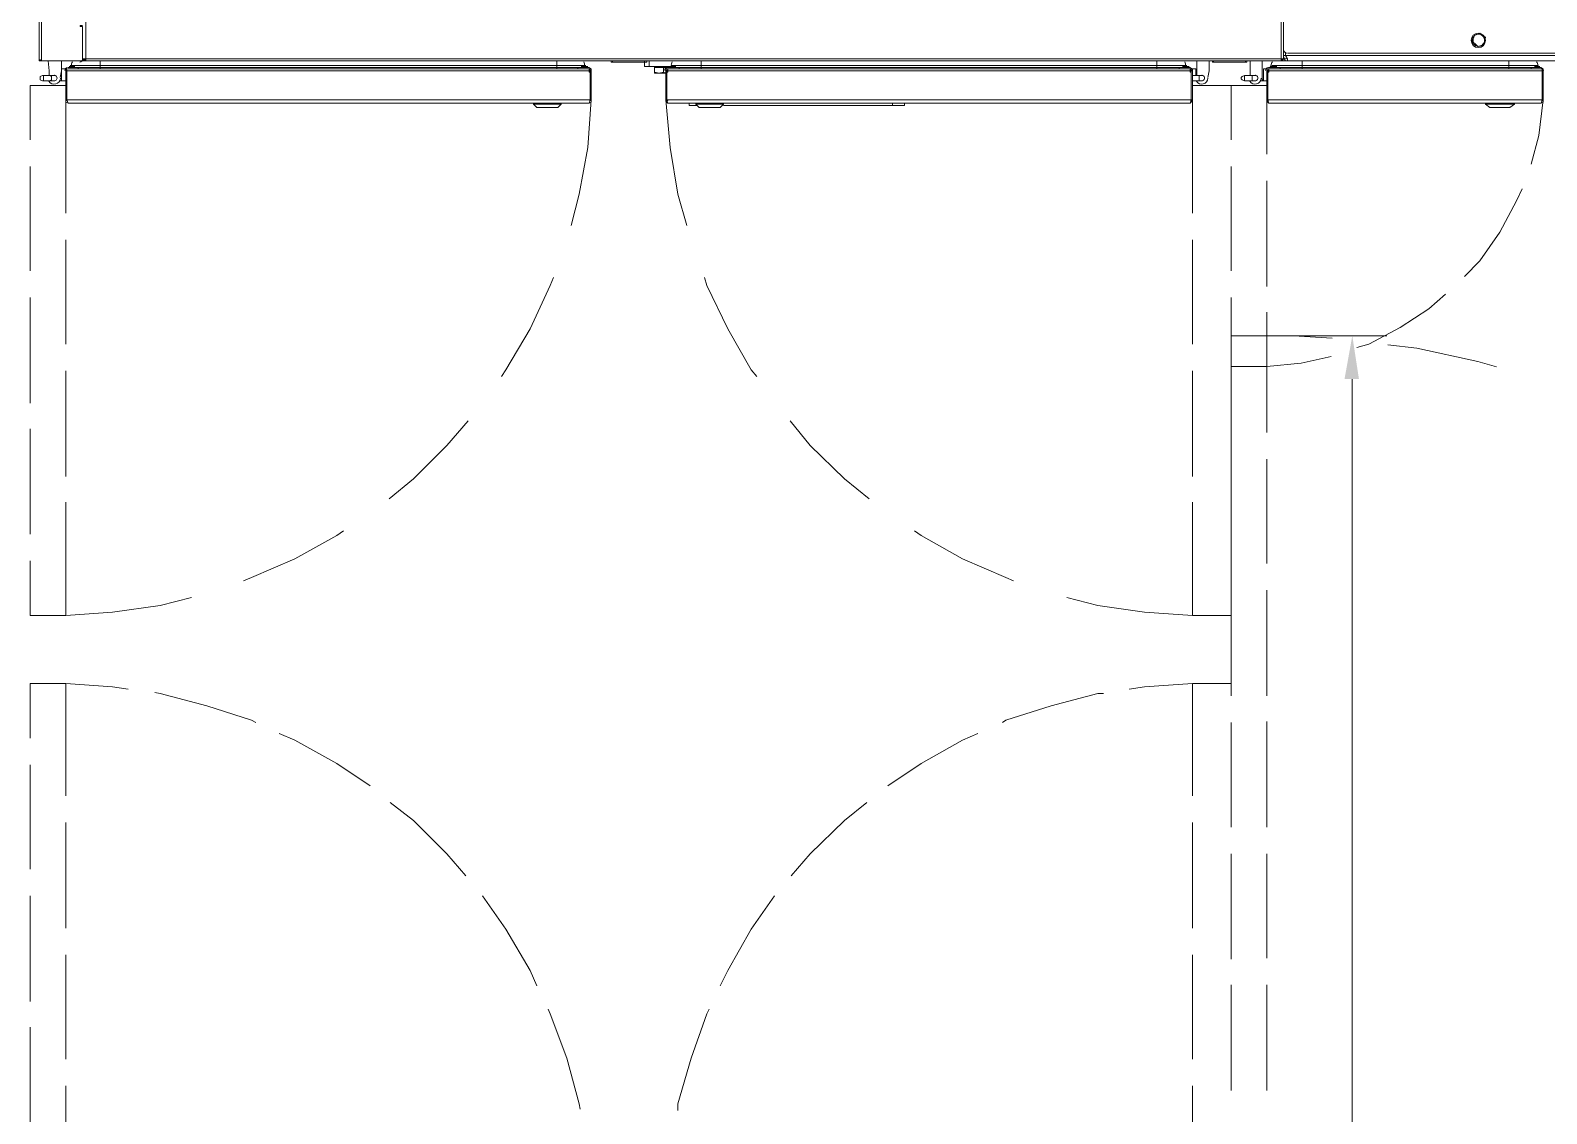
# Model space of a CAD drawing. Extents: x -3450 to 27857, y -1288 to 11880.
# Drawn here: x 25669 to 25841.9, y 619.1 to 742.6 of the extents above; entities that cross this region are included whole.
import ezdxf

# ---------------------------------------------------------------- set-up
doc = ezdxf.new("R2010")
doc.units = 0
doc.layers.add('188K-SM-03-F20-MECH-EQ-Y2257103$0$M-EQPM-AD', color=5, linetype='Continuous')

# ---------------------------------------------------------------- blocks, each defined once
blk = doc.blocks.new('188K-SM-03-F20-MECH-EQ-Y2257103$0$A$C9ea2c5c3')
at = {"lineweight": 13}
for points in [[(-83, 2338.3), (-127.3, 2338.3), (-127.3, 2276.2)], [(60.2, 2318), (24.7, 2326.9), (-28.5, 2334.5), (-83, 2338.3), (-83, 2209.1)], [(1201.4, 2209.1), (1201.4, 2338.3), (1148.2, 2334.5), (1093.8, 2326.9), (1058.3, 2318)], [(1201.4, 2338.3), (1242, 2338.3), (1242, 2276.2)], [(233.7, 2242), (226.1, 2247.1), (179.2, 2273.7), (129.8, 2295.2), (121, 2299)], [(998.8, 2299), (989.9, 2295.2), (940.5, 2273.7), (892.4, 2247.1), (884.8, 2242)], [(-127.3, 2245.8), (-127.3, 2125.5)], [(1242, 2245.8), (1242, 2125.5)], [(375.6, 2116.6), (352.8, 2144.5), (313.5, 2182.5), (285.6, 2205.3)], [(832.8, 2205.3), (805, 2182.5), (767, 2144.5), (742.9, 2116.6)], [(-83, 2059.6), (-83, 2179.9)], [(1201.4, 2059.6), (1201.4, 2179.9)], [(-127.3, 2096.3), (-127.3, 1976)], [(1242, 2096.3), (1242, 1976)], [(473.1, 1953.2), (470.6, 1962.1), (446.5, 2011.5), (419.9, 2058.3), (413.6, 2065.9)], [(704.9, 2065.9), (699.8, 2058.3), (672, 2011.5), (649.2, 1962.1), (645.4, 1953.2)], [(-167.8, 1992.5), (-167.8, 2054.5), (-207.1, 2050.7), (-241.3, 2043.1)], [(-167.8, 2054.5), (-127.3, 2054.5)], [(-270.4, 2033), (-284.4, 2029.2), (-319.8, 2010.2), (-352.8, 1988.7), (-371.8, 1972.2)], [(-83, 1910.1), (-83, 2029.2)], [(1201.4, 1910.1), (1201.4, 2029.2)], [(-167.8, 1843), (-167.8, 1963.3)], [(-393.3, 1951.9), (-411, 1934.2), (-433.8, 1901.3), (-452.8, 1865.8), (-459.2, 1851.9)], [(-127.3, 1945.6), (-127.3, 1826.5)], [(1242, 1945.6), (1242, 1826.5)], [(517.4, 1750.5), (512.4, 1805), (503.5, 1858.2), (493.4, 1893.7)], [(625.1, 1893.7), (616.2, 1858.2), (606.1, 1805), (602.3, 1750.5)], [(-83, 1750.5), (-83, 1879.7)], [(1201.4, 1750.5), (1201.4, 1879.7)], [(-469.3, 1824), (-478.2, 1791.1), (-483.2, 1750.5)], [(-167.8, 1750.5), (-167.8, 1812.6)], [(-127.3, 1796.1), (-127.3, 1734.1), (-167.8, 1734.1)], [(1242, 1796.1), (1242, 1734.1), (1201.4, 1734.1)], [(-483.2, 1716.3), (-483.2, 1717.6), (-482, 1717.6), (-482, 1715.1), (-170.4, 1715.1), (-170.4, 1717.6), (-170.4, 1718.9), (-169.1, 1718.9), (-169.1, 1750.5), (-170.4, 1754.3), (-480.7, 1754.3), (-483.2, 1753.1), (-483.2, 1750.5)], [(-483.2, 1717.6), (-483.2, 1750.5), (-482, 1750.5), (-480.7, 1754.3)], [(-482, 1751.8), (-482, 1750.5)], [(-482, 1717.6), (-482, 1718.9), (-482, 1750.5), (-482, 1717.6), (-482, 1716.3)], [(-482, 1750.5), (-169.1, 1750.5)], [(-450.3, 1754.3), (-450.3, 1755.6)], [(-417.4, 1754.3), (-417.4, 1755.6)], [(-170.4, 1754.3), (-169.1, 1753.1), (-167.8, 1750.5)], [(-169.1, 1750.5), (-169.1, 1751.8)], [(-169.1, 1717.6), (-169.1, 1750.5), (-167.8, 1750.5), (-167.8, 1717.6)], [(-83, 1750.5), (-81.7, 1753.1), (-80.4, 1754.3), (-81.7, 1750.5)], [(516.2, 1717.6), (516.2, 1750.5), (516.2, 1718.9), (514.9, 1718.9), (514.9, 1717.6), (514.9, 1715.1), (-80.4, 1715.1), (-80.4, 1717.6), (-81.7, 1717.6), (-81.7, 1750.5), (-83, 1750.5), (-83, 1717.6)], [(-81.7, 1751.8), (-81.7, 1750.5), (-81.7, 1718.9), (-80.4, 1718.9), (-80.4, 1717.6)], [(516.2, 1750.5), (-81.7, 1750.5)], [(-80.4, 1754.3), (514.9, 1754.3)], [(245.1, 1754.3), (245.1, 1756.9), (259, 1756.9), (451.6, 1756.9)], [(259, 1756.9), (259, 1754.3)], [(451.6, 1754.3), (451.6, 1755.6)], [(490.8, 1754.3), (490.8, 1756.9), (482, 1756.9)], [(483.2, 1754.3), (483.2, 1755.6)], [(516.2, 1750.5), (514.9, 1754.3), (516.2, 1753.1), (517.4, 1750.5)], [(517.4, 1717.6), (517.4, 1750.5), (516.2, 1750.5), (514.9, 1751.8)], [(602.3, 1717.6), (602.3, 1750.5), (603.6, 1750.5), (604.8, 1754.3), (602.3, 1753.1), (602.3, 1750.5)], [(603.6, 1751.8), (603.6, 1750.5)], [(1198.9, 1713.8), (1187.5, 1713.8), (1187.5, 1715.1), (1198.9, 1715.1), (604.8, 1715.1), (604.8, 1717.6), (604.8, 1718.9), (603.6, 1718.9), (603.6, 1750.5), (603.6, 1717.6)], [(603.6, 1750.5), (1200.2, 1750.5)], [(1200.2, 1717.6), (1200.2, 1718.9), (1200.2, 1750.5), (1198.9, 1754.3), (604.8, 1754.3)], [(636.5, 1754.3), (636.5, 1755.6)], [(668.2, 1754.3), (668.2, 1755.6)], [(1198.9, 1754.3), (1201.4, 1753.1), (1201.4, 1750.5)], [(1200.2, 1716.3), (1200.2, 1717.6), (1200.2, 1750.5), (1200.2, 1751.8)], [(1200.2, 1750.5), (1201.4, 1750.5), (1201.4, 1717.6)], [(-127.3, 1734.1), (-83, 1734.1)], [(-482, 1718.9), (-482, 1718.9)], [(-482, 1717.6), (-170.4, 1717.6)], [(-480.7, 1713.8), (-469.3, 1713.8), (-469.3, 1715.1), (-480.7, 1715.1)], [(-479.4, 1713.8), (-479.4, 1713.8)], [(-479.4, 1712.5), (-473.1, 1712.5)], [(-478.2, 1715.1), (-478.2, 1715.1)], [(-474.4, 1715.1), (-474.4, 1715.1)], [(-473.1, 1713.8), (-473.1, 1713.8)], [(-469.3, 1715.1), (-444, 1715.1), (-208.4, 1715.1), (-183, 1715.1)], [(-469.3, 1713.8), (-444, 1713.8), (-208.4, 1713.8), (-183, 1713.8)], [(-444, 1715.1), (-444, 1713.8), (-444, 1711.3), (-444, 1706.2)], [(-444, 1715.1), (-444, 1715.1)], [(-208.4, 1715.1), (-208.4, 1713.8), (-208.4, 1711.3), (-208.4, 1706.2)], [(-208.4, 1715.1), (-208.4, 1715.1)], [(-170.4, 1715.1), (-183, 1715.1), (-183, 1713.8), (-170.4, 1713.8)], [(-179.2, 1713.8), (-179.2, 1713.8)], [(-171.6, 1712.5), (-179.2, 1712.5)], [(-178, 1715.1), (-178, 1715.1)], [(-172.9, 1715.1), (-172.9, 1715.1)], [(-171.6, 1713.8), (-171.6, 1713.8)], [(-169.1, 1716.3), (-169.1, 1717.6), (-167.8, 1717.6), (-167.8, 1716.3)], [(-167.8, 1729), (-164, 1729), (-161.5, 1729)], [(-164, 1727.7), (-164, 1715.1), (-167.8, 1715.1)], [(-167.8, 1715.1), (-167.8, 1715.1)], [(-164, 1729), (-164, 1729)], [(-164, 1715.1), (-164, 1729)], [(-162.8, 1718.9), (-162.8, 1727.7), (-164, 1727.7)], [(-164, 1727.7), (-164, 1727.7)], [(-164, 1727.7), (-164, 1727.7)], [(-164, 1715.1), (-164, 1715.1)], [(-162.8, 1706.2), (-162.8, 1717.6), (-162.8, 1725.2)], [(-162.8, 1718.9), (-162.8, 1718.9)], [(-162.8, 1718.9), (-162.8, 1718.9)], [(-161.5, 1729), (-161.5, 1729)], [(-155.2, 1729), (-150.1, 1729), (-142.5, 1729), (-140, 1727.7), (-138.7, 1726.5), (-138.7, 1725.2), (-140, 1723.9), (-142.5, 1722.7), (-150.1, 1722.7), (-155.2, 1722.7)], [(-150.1, 1729), (-151.4, 1729), (-151.4, 1727.7), (-151.4, 1726.5), (-151.4, 1725.2), (-151.4, 1723.9), (-151.4, 1722.7), (-150.1, 1722.7)], [(-148.8, 1722.7), (-148.8, 1717.6), (-148.8, 1706.2)], [(-142.5, 1729), (-142.5, 1727.7), (-142.5, 1726.5), (-142.5, 1725.2), (-142.5, 1723.9), (-142.5, 1722.7)], [(-138.7, 1726.5), (-138.7, 1725.2), (-138.7, 1726.5)], [(-102, 1706.2), (-102, 1717.6), (-100.7, 1725.2)], [(-94.4, 1729), (-89.3, 1729), (-83, 1729)], [(-94.4, 1722.7), (-89.3, 1722.7), (-83, 1722.7)], [(-89.3, 1729), (-90.6, 1729), (-90.6, 1727.7), (-90.6, 1726.5), (-90.6, 1725.2), (-90.6, 1723.9), (-90.6, 1722.7), (-89.3, 1722.7)], [(-88, 1722.7), (-88, 1717.6), (-88, 1706.2)], [(-88, 1722.7), (-88, 1718.9)], [(-88, 1718.9), (-88, 1718.9)], [(-88, 1718.9), (-88, 1718.9)], [(-86.8, 1722.7), (-86.8, 1715.1), (-83, 1715.1), (-83, 1716.3), (-83, 1717.6), (-81.7, 1717.6), (-81.7, 1716.3)], [(-86.8, 1722.7), (-86.8, 1715.1)], [(-86.8, 1715.1), (-86.8, 1715.1)], [(-81.7, 1729), (-81.7, 1729)], [(-81.7, 1729), (-81.7, 1727.7)], [(-81.7, 1723.9), (-81.7, 1722.7)], [(-81.7, 1722.7), (-81.7, 1722.7)], [(-81.7, 1720.1), (-81.7, 1720.1)], [(-80.4, 1717.6), (514.9, 1717.6)], [(-80.4, 1713.8), (-67.8, 1713.8), (-67.8, 1715.1), (-80.4, 1715.1)], [(-79.2, 1713.8), (-79.2, 1713.8)], [(-79.2, 1712.5), (-71.6, 1712.5)], [(-77.9, 1715.1), (-77.9, 1715.1)], [(502.2, 1715.1), (476.9, 1715.1), (476.9, 1713.8), (-42.4, 1713.8), (-42.4, 1711.3), (-76.6, 1711.3)], [(-76.6, 1712.5), (-76.6, 1712.5)], [(-72.8, 1715.1), (-72.8, 1715.1)], [(-71.6, 1713.8), (-71.6, 1713.8)], [(504.8, 1713.8), (476.9, 1713.8), (-42.4, 1713.8), (-70.3, 1713.8)], [(-67.8, 1713.8), (-42.4, 1713.8), (-42.4, 1715.1), (476.9, 1715.1)], [(-42.4, 1715.1), (-67.8, 1715.1)], [(-42.4, 1715.1), (-42.4, 1715.1)], [(502.2, 1713.8), (476.9, 1713.8), (476.9, 1711.3), (-42.4, 1711.3), (-42.4, 1706.2)], [(-42.4, 1713.8), (-42.4, 1713.8)], [(476.9, 1715.1), (476.9, 1715.1)], [(476.9, 1713.8), (476.9, 1713.8)], [(514.9, 1715.1), (502.2, 1715.1), (502.2, 1713.8), (514.9, 1713.8)], [(506, 1713.8), (506, 1713.8)], [(506, 1712.5), (513.6, 1712.5), (536.4, 1712.5), (541.5, 1712.5), (541.5, 1707.5), (541.5, 1706.2)], [(507.3, 1715.1), (507.3, 1715.1)], [(511.1, 1712.5), (511.1, 1712.5)], [(512.4, 1715.1), (512.4, 1715.1)], [(530.1, 1712.5), (530.1, 1713.8), (525, 1713.8), (520, 1713.8), (516.2, 1713.8), (513.6, 1713.8)], [(513.6, 1713.8), (513.6, 1713.8)], [(516.2, 1720.1), (516.2, 1720.1)], [(516.2, 1716.3), (516.2, 1717.6), (517.4, 1717.6), (517.4, 1716.3)], [(520, 1713.8), (520, 1718.9)], [(530.1, 1720.1), (525, 1720.1), (530.1, 1718.9), (530.1, 1713.8), (530.1, 1718.9)], [(530.1, 1720.1), (530.1, 1720.1)], [(530.1, 1720.1), (530.1, 1720.1)], [(530.1, 1713.8), (530.1, 1713.8)], [(536.4, 1712.5), (536.4, 1706.2)], [(602.3, 1716.3), (602.3, 1717.6), (603.6, 1717.6), (603.6, 1716.3)], [(604.8, 1717.6), (1200.2, 1717.6)], [(604.8, 1713.8), (617.5, 1713.8), (617.5, 1715.1), (604.8, 1715.1)], [(606.1, 1713.8), (606.1, 1713.8)], [(606.1, 1712.5), (613.7, 1712.5)], [(607.4, 1715.1), (607.4, 1715.1)], [(1187.5, 1715.1), (1162.2, 1715.1), (1162.2, 1713.8), (641.6, 1713.8), (641.6, 1711.3), (608.6, 1711.3)], [(608.6, 1712.5), (608.6, 1712.5)], [(612.4, 1715.1), (612.4, 1715.1)], [(613.7, 1713.8), (613.7, 1713.8)], [(1190, 1713.8), (1162.2, 1713.8), (641.6, 1713.8), (613.7, 1713.8)], [(617.5, 1713.8), (641.6, 1713.8), (641.6, 1715.1), (1162.2, 1715.1)], [(641.6, 1715.1), (617.5, 1715.1)], [(641.6, 1715.1), (641.6, 1715.1)], [(1187.5, 1713.8), (1162.2, 1713.8), (1162.2, 1711.3), (641.6, 1711.3), (641.6, 1706.2)], [(641.6, 1713.8), (641.6, 1713.8)], [(1162.2, 1715.1), (1162.2, 1715.1)], [(1162.2, 1713.8), (1162.2, 1713.8)], [(1191.3, 1713.8), (1191.3, 1713.8)], [(1197.6, 1712.5), (1191.3, 1712.5)], [(1192.6, 1715.1), (1192.6, 1715.1)], [(1196.4, 1715.1), (1196.4, 1715.1)], [(1196.4, 1712.5), (1196.4, 1712.5)], [(1197.6, 1713.8), (1197.6, 1713.8)], [(1200.2, 1715.1), (1200.2, 1717.6), (1201.4, 1717.6), (1201.4, 1716.3), (1201.4, 1715.1), (1206.5, 1715.1), (1206.5, 1727.7)], [(1200.2, 1718.9), (1200.2, 1718.9)], [(1201.4, 1729), (1206.5, 1729), (1207.8, 1729)], [(1206.5, 1729), (1206.5, 1729)], [(1206.5, 1715.1), (1206.5, 1729)], [(1206.5, 1718.9), (1206.5, 1727.7)], [(1206.5, 1727.7), (1206.5, 1727.7)], [(1206.5, 1727.7), (1206.5, 1727.7)], [(1206.5, 1727.7), (1206.5, 1727.7)], [(1206.5, 1706.2), (1206.5, 1717.6), (1207.8, 1725.2)], [(1206.5, 1718.9), (1206.5, 1718.9)], [(1206.5, 1718.9), (1206.5, 1718.9)], [(1206.5, 1715.1), (1206.5, 1715.1)], [(1214.1, 1729), (1219.2, 1729), (1228, 1729), (1230.6, 1727.7), (1230.6, 1726.5), (1230.6, 1725.2), (1230.6, 1723.9), (1228, 1722.7), (1219.2, 1722.7), (1214.1, 1722.7)], [(1219.2, 1729), (1217.9, 1727.7), (1217.9, 1726.5), (1217.9, 1725.2), (1217.9, 1723.9), (1219.2, 1722.7)], [(1220.4, 1722.7), (1220.4, 1717.6), (1221.7, 1706.2)], [(1228, 1729), (1226.8, 1729), (1226.8, 1727.7), (1226.8, 1726.5), (1226.8, 1725.2), (1226.8, 1723.9), (1226.8, 1722.7), (1228, 1722.7)], [(1230.6, 1726.5), (1230.6, 1725.2), (1230.6, 1726.5)], [(-1831, 1699.9), (-1833.5, 1699.9), (-1832.2, 1702.4), (-1829.7, 1706.2), (-1825.9, 1706.2), (-193.2, 1706.2)], [(-185.6, 1703.7), (-184.3, 1703.7), (-184.3, 1706.2), (-185.6, 1706.2), (-186.8, 1703.7), (-186.8, 1692.3), (-186.8, 1647.9), (-186.8, 1646.7), (-186.8, 779), (-189.4, 779), (-1831, 779), (-1833.5, 779), (-1833.5, 533.3), (-1831, 533.3), (-1829.7, 533.3), (-1829.7, 532), (-1833.5, 532), (-1833.5, 63.3)], [(-189.4, 1699.9), (-1829.7, 1699.9)], [(-191.9, 1697.3), (-1828.4, 1697.3)], [(-191.9, 1703.7), (-190.6, 1703.7), (-190.6, 1702.4), (-191.9, 1706.2), (-193.2, 1706.2), (-189.4, 1706.2), (-186.8, 1702.4), (-186.8, 1699.9), (-189.4, 1699.9), (-190.6, 1702.4), (-189.4, 1699.9), (-189.4, 1696.1), (-189.4, 1699.9)], [(-190.6, 1706.2), (-185.6, 1706.2)], [(-186.8, 1702.4), (-190.6, 1703.7)], [(-189.4, 1697.3), (-189.4, 1697.3)], [(-186.8, 1703.7), (-186.8, 1703.7)], [(-186.8, 1702.4), (-186.8, 1702.4)], [(-185.6, 1706.2), (-185.6, 1703.7)], [(-184.3, 1704.9), (-185.6, 1704.9)], [(-185.6, 1703.7), (-185.6, 1703.7)], [(-185.6, 1703.7), (-185.6, 1703.7)], [(-185.6, 1703.7), (-185.6, 1703.7)], [(-184.3, 1706.2), (1178.6, 1706.2), (1181.2, 1706.2), (1182.4, 1703.7), (1182.4, 1706.2), (1185, 1706.2), (1229.3, 1706.2), (1231.8, 1706.2), (1231.8, 1703.7), (1231.8, 1704.9), (1230.6, 1706.2), (1229.3, 1706.2), (1230.6, 1704.9), (1231.8, 1704.9), (1231.8, 1703.7), (1231.8, 50.7)], [(1178.6, 1592.2), (1178.6, 1703.7), (-184.3, 1703.7), (-184.3, 1592.2)], [(-143.8, 1707.5), (-145, 1707.5), (-145, 1706.2)], [(-107, 1706.2), (-107, 1707.5), (-143.8, 1707.5), (-143.8, 1706.2)], [(-105.8, 1706.2), (-105.8, 1707.5), (-107, 1707.5)], [(-76.6, 1711.3), (-75.4, 1711.3), (-42.4, 1711.3), (476.9, 1711.3), (509.8, 1711.3), (511.1, 1711.3)], [(-42.4, 1711.3), (-42.4, 1711.3)], [(511.1, 1711.3), (476.9, 1711.3), (476.9, 1706.2)], [(476.9, 1711.3), (476.9, 1711.3)], [(578.2, 1706.2), (578.2, 1707.5), (541.5, 1707.5), (539, 1707.5), (539, 1706.2)], [(579.5, 1706.2), (579.5, 1707.5), (578.2, 1707.5)], [(1196.4, 1711.3), (1195.1, 1711.3), (1162.2, 1711.3), (641.6, 1711.3), (609.9, 1711.3), (608.6, 1711.3)], [(641.6, 1711.3), (641.6, 1711.3)], [(1196.4, 1711.3), (1162.2, 1711.3), (1162.2, 1706.2)], [(1162.2, 1711.3), (1162.2, 1711.3)], [(1178.6, 1706.2), (1178.6, 1703.7), (1181.2, 1703.7), (1182.4, 1703.7)], [(1178.6, 1704.9), (1181.2, 1704.9), (1181.2, 1703.7), (1182.4, 1703.7), (1182.4, 1666.9), (1185, 1666.9), (1185, 1665.7), (1183.7, 1665.7), (1182.4, 1665.7)], [(1183.7, 1706.2), (1179.9, 1706.2)], [(1181.2, 1704.9), (1181.2, 1706.2)], [(1182.4, 1704.9), (1181.2, 1704.9)], [(1182.4, 1704.9), (1182.4, 1704.9)], [(1182.4, 1703.7), (1182.4, 1703.7)], [(1182.4, 1703.7), (1182.4, 1703.7)], [(1182.4, 1703.7), (1182.4, 1703.7)], [(1185, 1706.2), (1185, 1706.2)], [(1185, 1706.2), (1185, 1706.2)], [(1229.3, 46.9), (1229.3, 1706.2)], [(1230.6, 1706.2), (1230.6, 1706.2)], [(1231.8, 1704.9), (1230.6, 1704.9)], [(-83, 2.5), (-83, -125.4)], [(1201.4, 2.5), (1201.4, -125.4)], [(-265.4, -30.4), (-265.4, -931)], [(1242, -192.5), (1242, -72.2)], [(468, -212.8), (470.6, -207.7), (488.3, -157.1), (503.5, -105.1), (503.5, -97.5)], [(615, -98.8), (616.2, -105.1), (630.2, -157.1), (649.2, -207.7), (651.7, -212.8)], [(-167.8, -120.3), (-167.8, -240.7)], [(-127.3, -240.7), (-127.3, -120.3)], [(-83, -155.8), (-83, -274.9)], [(1201.4, -155.8), (1201.4, -274.9)], [(1242, -342), (1242, -221.7)], [(393.3, -342), (419.9, -304), (446.5, -257.1), (455.4, -239.4)], [(664.4, -239.4), (672, -257.1), (699.8, -304), (726.4, -342)], [(-167.8, -271.1), (-167.8, -390.1)], [(-127.3, -390.1), (-127.3, -269.8)], [(-83, -305.3), (-83, -425.6)], [(1201.4, -305.3), (1201.4, -425.6)], [(288.2, -448.4), (313.5, -428.1), (352.8, -390.1), (374.3, -364.8)], [(745.4, -364.8), (767, -390.1), (805, -428.1), (831.6, -448.4)], [(1242, -491.5), (1242, -372.4)], [(-167.8, -420.5), (-167.8, -540.9)], [(-127.3, -539.6), (-127.3, -420.5)], [(-83, -456), (-83, -583.9), (-127.3, -583.9)], [(1201.4, -456), (1201.4, -583.9)], [(161.5, -526.9), (179.2, -519.3), (226.1, -492.7), (264.1, -467.4)], [(854.4, -467.4), (892.4, -492.7), (940.5, -519.3), (958.2, -526.9)], [(1130.5, -577.6), (1148.2, -580.1), (1201.4, -583.9), (1242, -583.9), (1242, -521.9)], [(18.4, -572.5), (24.7, -572.5), (77.9, -558.6), (129.8, -542.1), (133.6, -539.6)], [(984.8, -539.6), (989.9, -542.1), (1040.6, -558.6), (1093.8, -572.5), (1100.1, -573.8)], [(-167.8, -570), (-167.8, -690.3)], [(-127.3, -690.3), (-127.3, -570)], [(-83, -583.9), (-28.5, -580.1), (-10.8, -577.6)], [(-167.8, -720.7), (-167.8, -839.8)], [(-127.3, -839.8), (-127.3, -719.5)], [(-167.8, -870.2), (-167.8, -980.4), (-127.3, -980.4), (-127.3, -870.2)], [(-430, -944.9), (-408.5, -951.3), (-338.8, -966.5), (-305.9, -970.3)], [(-147.6, -980.4), (-304.6, -980.4)], [(-242.6, -977.9), (-198.2, -980.4), (-127.3, -980.4)]]:
    blk.add_lwpolyline(points, dxfattribs=at)
for points in [[(-450.3, 1755.6), (-417.4, 1755.6), (-422.4, 1759.4), (-445.2, 1759.4)], [(451.6, 1755.6), (483.2, 1755.6), (479.4, 1759.4), (455.4, 1759.4)], [(636.5, 1755.6), (668.2, 1755.6), (664.4, 1759.4), (640.3, 1759.4)], [(517.4, 1720.1), (525, 1720.1), (520, 1718.9)], [(530.1, 1718.9), (530.1, 1720.1)], [(-185.6, 1704.9), (-185.6, 1703.7), (-186.8, 1703.7), (-185.6, 1703.7)], [(-185.6, 1704.9), (-185.6, 1703.7)], [(-408.5, 1689.7), (-406, 1687.2), (-403.4, 1684.7), (-403.4, 1680.9), (-404.7, 1677.1), (-408.5, 1675.8), (-411, 1674.5), (-414.8, 1677.1), (-417.4, 1679.6), (-416.1, 1683.4), (-416.1, 1687.2), (-412.3, 1688.5)]]:
    blk.add_lwpolyline(points, close=True, dxfattribs=at)
blk.add_lwpolyline([(-475.3, 1707.2, -0.268938), (-476.9, 1711.3), (-444, 1711.3), (-208.4, 1711.3), (-174.2, 1711.3)], format="xyb", dxfattribs=at)
blk.add_lwpolyline([(-416, 1684.1, 0.26792), (-413.7, 1677.5, 0.267952), (-406.8, 1676.2, 0.267933), (-402.3, 1681.5, 0.26792), (-404.6, 1688, 0.267952), (-411.4, 1689.3, 0.267933)], format="xyb", close=True, dxfattribs=at)
blk.add_circle((-409.1, 1682.8), 8.23, dxfattribs=at)
for centre, radius, start, end in [((-154.5, 1725.8), 6.97, 29.9984, 180.002), ((-154.5, 1725.8), 3.17, 89.9957, 270.0043), ((-93.7, 1725.8), 6.97, 29.9984, 180.002), ((-93.7, 1725.8), 3.17, 89.9957, 270.0043), ((1214.7, 1725.8), 6.97, 29.9984, 180.002), ((1214.7, 1725.8), 3.17, 89.9957, 270.0043), ((-480.1, 1717), 3.17, 179.9957, 270.0043), ((-480.1, 1717), 1.9, 179.9909, 270.0091), ((-476.3, 1713.2), 1.9, 164.5586, 267.4527), ((-475, 1714.4), 1.9, 229.803, 310.197), ((-173.5, 1713.2), 1.9, 272.5473, 15.4414), ((-169.7, 1717), 1.9, 269.9909, 0.0091), ((-169.7, 1717), 3.17, 269.9957, 0.0043), ((-154.5, 1725.8), 3.17, 79.9931, 280.0069), ((-93.7, 1725.8), 3.17, 79.9931, 280.0069), ((-79.8, 1717), 3.17, 179.9957, 270.0043), ((-79.8, 1717), 1.9, 179.9909, 270.0091), ((-74.7, 1714.4), 1.9, 229.803, 310.197), ((-69.7, 1710.6), 5.7, 162.1019, 215.5869), ((505.4, 1710.6), 5.7, 324.4131, 17.8981), ((515.5, 1717), 1.9, 269.9909, 0.0091), ((515.5, 1717), 3.17, 269.9957, 0.0043), ((605.5, 1717), 3.17, 179.9957, 270.0043), ((605.5, 1717), 1.9, 179.9909, 270.0091), ((610.5, 1714.4), 1.9, 229.803, 310.197), ((615.6, 1710.6), 5.7, 162.1019, 215.5869), ((1189.4, 1710.6), 5.7, 324.4131, 17.8981), ((1199.5, 1717), 1.9, 269.9909, 0.0091), ((1199.5, 1717), 3.17, 269.9957, 0.0043), ((1214.7, 1725.8), 3.17, 79.9931, 280.0069), ((-191.3, 1692.9), 4.43, 359.9977, 90.0023), ((-177.3, 1710.6), 4.43, 310.1665, 10.3779), ((1185.6, 1704.3), 3.17, 89.9957, 180.0043)]:
    blk.add_arc(centre, radius, start, end, dxfattribs=at)
at = {"lineweight": 13, "transparency": 33554559}
blk.add_solid([(-273, -931), (-256.5, -931), (-265.4, -980.4)], dxfattribs=at)
blk = doc.blocks.new('188K-SM-03-F20-MECH-EQ-Y2257103')
at = {"layer": '188K-SM-03-F20-MECH-EQ-Y2257103$0$M-EQPM-AD', "lineweight": 0, "ltscale": 0.1, "xscale": 0.1, "yscale": 0.1, "zscale": 0.1, "rotation": 180}
for p in [(25793.184, 909.687), (25793.184, 609.687)]:
    blk.add_blockref('188K-SM-03-F20-MECH-EQ-Y2257103$0$A$C9ea2c5c3', p, dxfattribs=at)

msp = doc.modelspace()

# ---------------------------------------------------------------- block references
msp.add_blockref('188K-SM-03-F20-MECH-EQ-Y2257103', (0, 0))

doc.saveas('drawing.dxf')
